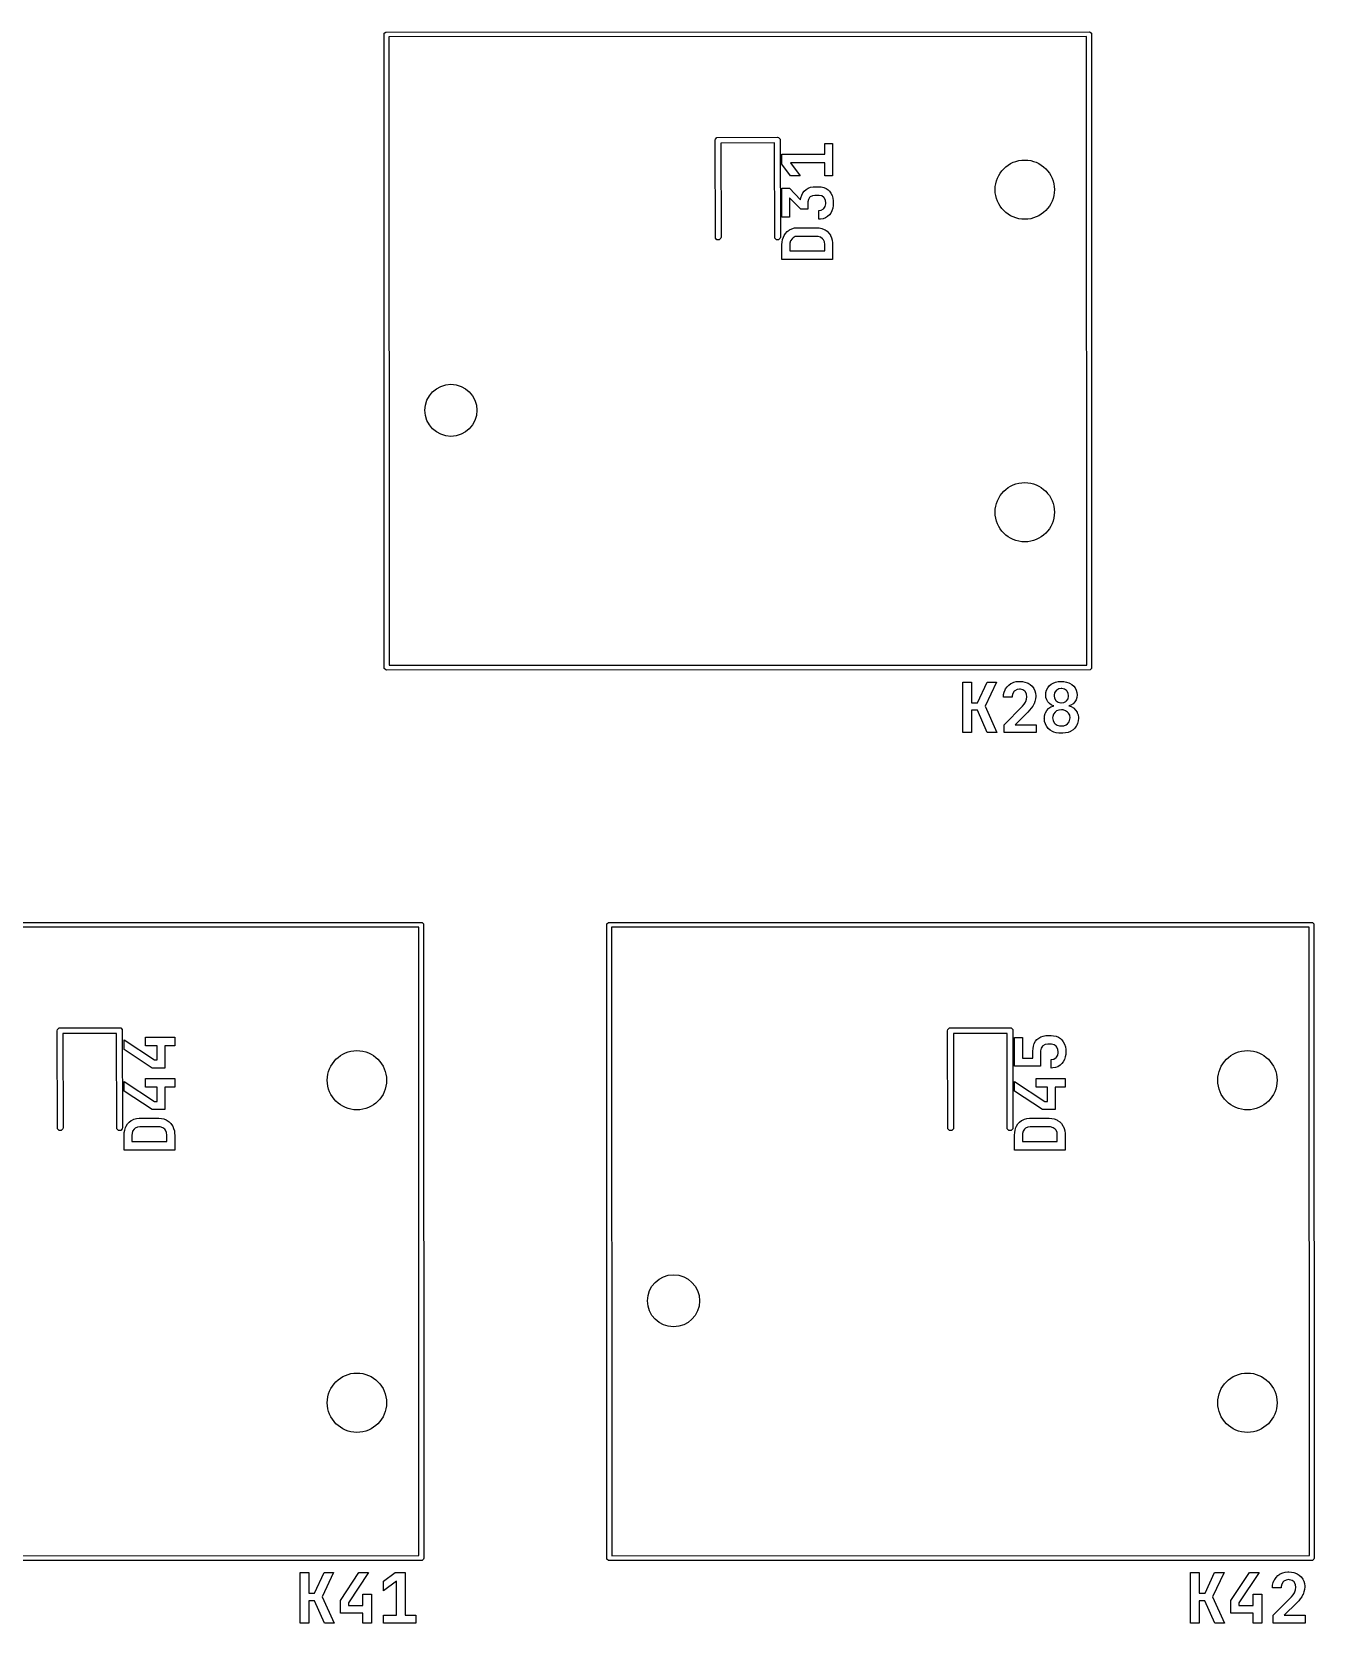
# Model space of a CAD drawing. Extents: x 0.7 to 11, y -6.1 to -1.6.
# Drawn here: x 9.883 to 10.904, y -3.697 to -2.431 of the extents above; entities that cross this region are included whole.
import ezdxf

# ---------------------------------------------------------------- set-up
doc = ezdxf.new("R2010")
doc.units = 0
doc.header["$MEASUREMENT"] = 0
doc.layers.add('BLACK', color=7, linetype='CONTINUOUS')

msp = doc.modelspace()

# ---------------------------------------------------------------- linework, layer by layer
at = {"layer": 'BLACK', "linetype": 'CONTINUOUS'}
for p, q in [((10.1635, -2.4323), (10.1646, -2.4313)), ((10.1646, -2.4313), (10.7244, -2.4311)), ((10.7244, -2.4311), (10.7252, -2.4313)), ((10.7252, -2.4313), (10.7262, -2.4323)), ((10.1634, -2.4331), (10.1635, -2.4323)), ((10.1635, -2.9378), (10.1634, -2.4331)), ((10.7224, -2.4349), (10.1672, -2.435)), ((10.1672, -2.435), (10.1673, -2.9352)), ((10.7226, -2.935), (10.7224, -2.4349)), ((10.7262, -2.4323), (10.7264, -2.937)), ((10.4268, -2.5173), (10.427, -2.5164)), ((10.427, -2.5954), (10.4268, -2.5173)), ((10.427, -2.5164), (10.4282, -2.5151)), ((10.4282, -2.5151), (10.4764, -2.515)), ((10.474, -2.5195), (10.4313, -2.5197)), ((10.4313, -2.5197), (10.4315, -2.5945)), ((10.4742, -2.5954), (10.474, -2.5195)), ((10.4764, -2.515), (10.4773, -2.5151)), ((10.4773, -2.5151), (10.4786, -2.5164)), ((10.4786, -2.5164), (10.4787, -2.5945)), ((10.514, -2.5284), (10.514, -2.52)), ((10.514, -2.52), (10.5203, -2.52)), ((10.5203, -2.52), (10.5203, -2.5458)), ((10.48, -2.5365), (10.48, -2.5284)), ((10.48, -2.5284), (10.514, -2.5284)), ((10.4867, -2.5458), (10.48, -2.5365)), ((10.514, -2.5353), (10.4867, -2.5353)), ((10.4867, -2.5353), (10.4944, -2.5458)), ((10.514, -2.5458), (10.514, -2.5353)), ((10.48, -2.5787), (10.48, -2.5555)), ((10.48, -2.5555), (10.4859, -2.5555)), ((10.4859, -2.5555), (10.4948, -2.5648)), ((10.4944, -2.5458), (10.4867, -2.5458)), ((10.4967, -2.5592), (10.4977, -2.5578)), ((10.4977, -2.5578), (10.4992, -2.5565)), ((10.4992, -2.5565), (10.5009, -2.5555)), ((10.5009, -2.5555), (10.5028, -2.5548)), ((10.5028, -2.5548), (10.5049, -2.5544)), ((10.5049, -2.5544), (10.5062, -2.5544)), ((10.5062, -2.5544), (10.5093, -2.5544)), ((10.5093, -2.5544), (10.5112, -2.5545)), ((10.5112, -2.5545), (10.5132, -2.5549)), ((10.5132, -2.5549), (10.5151, -2.5557)), ((10.5203, -2.5458), (10.514, -2.5458)), ((10.5151, -2.5557), (10.5167, -2.5568)), ((10.5167, -2.5568), (10.5177, -2.5578)), ((10.5177, -2.5578), (10.5189, -2.5595)), ((10.495, -2.5723), (10.4861, -2.5631)), ((10.4861, -2.5631), (10.4861, -2.5787)), ((10.4948, -2.5648), (10.495, -2.5631)), ((10.495, -2.5631), (10.4957, -2.561)), ((10.4957, -2.561), (10.4967, -2.5592)), ((10.501, -2.5645), (10.5005, -2.5664)), ((10.5005, -2.5664), (10.5005, -2.5673)), ((10.5005, -2.5673), (10.5005, -2.5723)), ((10.502, -2.5629), (10.501, -2.5645)), ((10.5025, -2.5624), (10.502, -2.5629)), ((10.5042, -2.5615), (10.5025, -2.5624)), ((10.5062, -2.5613), (10.5042, -2.5615)), ((10.5093, -2.5613), (10.5062, -2.5613)), ((10.5097, -2.5613), (10.5093, -2.5613)), ((10.5117, -2.5617), (10.5097, -2.5613)), ((10.5133, -2.5629), (10.5117, -2.5617)), ((10.5138, -2.5635), (10.5133, -2.5629)), ((10.5133, -2.5717), (10.5143, -2.57)), ((10.5146, -2.5653), (10.5138, -2.5635)), ((10.5143, -2.57), (10.5148, -2.5681)), ((10.5148, -2.5673), (10.5146, -2.5653)), ((10.5148, -2.5681), (10.5148, -2.5673)), ((10.5189, -2.5595), (10.5198, -2.5614)), ((10.5198, -2.5614), (10.5205, -2.5635)), ((10.5207, -2.5694), (10.5204, -2.5714)), ((10.5205, -2.5635), (10.5207, -2.5655)), ((10.5207, -2.5655), (10.5208, -2.5673)), ((10.5208, -2.5673), (10.5207, -2.5694)), ((10.4861, -2.5787), (10.48, -2.5787)), ((10.5005, -2.5723), (10.495, -2.5723)), ((10.5093, -2.5733), (10.5113, -2.573)), ((10.5093, -2.5802), (10.5093, -2.5733)), ((10.5106, -2.5801), (10.5093, -2.5802)), ((10.5127, -2.5798), (10.5106, -2.5801)), ((10.5113, -2.573), (10.513, -2.5719)), ((10.5146, -2.5791), (10.5127, -2.5798)), ((10.513, -2.5719), (10.5133, -2.5717)), ((10.5162, -2.5781), (10.5146, -2.5791)), ((10.5177, -2.5767), (10.5162, -2.5781)), ((10.5188, -2.5753), (10.5177, -2.5767)), ((10.5197, -2.5735), (10.5188, -2.5753)), ((10.5204, -2.5714), (10.5197, -2.5735)), ((10.4282, -2.5967), (10.427, -2.5954)), ((10.4313, -2.5954), (10.43, -2.5967)), ((10.4315, -2.5945), (10.4313, -2.5954)), ((10.4755, -2.5967), (10.4742, -2.5954)), ((10.4786, -2.5954), (10.4773, -2.5967)), ((10.4787, -2.5945), (10.4786, -2.5954)), ((10.4805, -2.5964), (10.4811, -2.5945)), ((10.4811, -2.5945), (10.4816, -2.5933)), ((10.4816, -2.5933), (10.4827, -2.5916)), ((10.4827, -2.5916), (10.484, -2.5901)), ((10.484, -2.5901), (10.4856, -2.5889)), ((10.4856, -2.5889), (10.486, -2.5887)), ((10.486, -2.5887), (10.4878, -2.5878)), ((10.488, -2.5957), (10.4868, -2.5973)), ((10.4878, -2.5878), (10.4899, -2.5872)), ((10.4888, -2.595), (10.488, -2.5957)), ((10.4906, -2.5941), (10.4888, -2.595)), ((10.4899, -2.5872), (10.4919, -2.587)), ((10.4926, -2.5939), (10.4906, -2.5941)), ((10.4919, -2.587), (10.4926, -2.587)), ((10.4926, -2.587), (10.5077, -2.587)), ((10.5077, -2.5939), (10.4926, -2.5939)), ((10.5077, -2.587), (10.5097, -2.5871)), ((10.5087, -2.5939), (10.5077, -2.5939)), ((10.5107, -2.5945), (10.5087, -2.5939)), ((10.5097, -2.5871), (10.5116, -2.5875)), ((10.5123, -2.5957), (10.5107, -2.5945)), ((10.5116, -2.5875), (10.5136, -2.5883)), ((10.513, -2.5965), (10.5123, -2.5957)), ((10.5136, -2.5883), (10.5143, -2.5887)), ((10.5143, -2.5887), (10.516, -2.5898)), ((10.516, -2.5898), (10.5174, -2.5913)), ((10.5174, -2.5913), (10.5185, -2.5929)), ((10.5185, -2.5929), (10.5187, -2.5933)), ((10.5187, -2.5933), (10.5195, -2.5951)), ((10.5195, -2.5951), (10.52, -2.597)), ((10.43, -2.5967), (10.4282, -2.5967)), ((10.4773, -2.5967), (10.4755, -2.5967)), ((10.48, -2.6004), (10.4801, -2.5984)), ((10.48, -2.6124), (10.48, -2.6004)), ((10.4801, -2.5984), (10.4805, -2.5964)), ((10.4863, -2.5992), (10.4862, -2.6004)), ((10.4862, -2.6004), (10.4862, -2.6055)), ((10.4862, -2.6055), (10.5141, -2.6055)), ((10.4868, -2.5973), (10.4863, -2.5992)), ((10.5138, -2.5983), (10.513, -2.5965)), ((10.5141, -2.6004), (10.5138, -2.5983)), ((10.5141, -2.6055), (10.5141, -2.6004)), ((10.52, -2.597), (10.5202, -2.5991)), ((10.5202, -2.5991), (10.5203, -2.6004)), ((10.5203, -2.6004), (10.5203, -2.6124)), ((10.5203, -2.6124), (10.48, -2.6124)), ((10.1646, -2.9388), (10.1635, -2.9378)), ((10.1673, -2.9352), (10.7226, -2.935)), ((10.7262, -2.9378), (10.7252, -2.9388)), ((10.7264, -2.937), (10.7262, -2.9378)), ((10.1654, -2.939), (10.1646, -2.9388)), ((10.7252, -2.9388), (10.1654, -2.939)), ((10.6239, -2.9888), (10.6239, -2.9485)), ((10.6239, -2.9485), (10.6308, -2.9485)), ((10.6308, -2.9485), (10.6308, -2.965)), ((10.6356, -2.965), (10.6432, -2.9485)), ((10.6507, -2.9485), (10.6416, -2.9677)), ((10.6432, -2.9485), (10.6507, -2.9485)), ((10.6605, -2.9509), (10.6621, -2.9498)), ((10.6621, -2.9498), (10.6625, -2.9496)), ((10.6625, -2.9496), (10.6644, -2.9487)), ((10.6644, -2.9487), (10.6663, -2.9482)), ((10.6663, -2.9482), (10.6683, -2.948)), ((10.6683, -2.948), (10.6693, -2.948)), ((10.6693, -2.948), (10.6713, -2.9481)), ((10.6713, -2.9481), (10.6733, -2.9485)), ((10.6733, -2.9485), (10.6752, -2.9491)), ((10.6752, -2.9491), (10.6759, -2.9495)), ((10.6759, -2.9495), (10.6776, -2.9505)), ((10.6776, -2.9505), (10.6791, -2.9519)), ((10.6927, -2.9516), (10.6942, -2.9503)), ((10.6942, -2.9503), (10.6959, -2.9494)), ((10.6959, -2.9494), (10.6977, -2.9486)), ((10.6977, -2.9486), (10.6997, -2.9482)), ((10.6997, -2.9482), (10.7017, -2.948)), ((10.7017, -2.948), (10.7024, -2.948)), ((10.7024, -2.948), (10.7044, -2.9481)), ((10.7044, -2.9481), (10.7064, -2.9485)), ((10.7064, -2.9485), (10.7083, -2.9491)), ((10.7083, -2.9491), (10.7089, -2.9494)), ((10.7089, -2.9494), (10.7107, -2.9504)), ((10.7107, -2.9504), (10.7122, -2.9517)), ((10.6562, -2.9605), (10.6564, -2.9584)), ((10.6631, -2.9605), (10.6562, -2.9605)), ((10.6564, -2.9584), (10.6568, -2.9566)), ((10.6568, -2.9566), (10.6575, -2.9546)), ((10.6575, -2.9546), (10.6579, -2.9539)), ((10.6579, -2.9539), (10.6591, -2.9523)), ((10.6591, -2.9523), (10.6605, -2.9509)), ((10.6632, -2.9596), (10.6631, -2.9605)), ((10.6636, -2.9576), (10.6632, -2.9596)), ((10.6648, -2.9559), (10.6636, -2.9576)), ((10.6653, -2.9554), (10.6648, -2.9559)), ((10.6671, -2.9545), (10.6653, -2.9554)), ((10.6691, -2.9542), (10.6671, -2.9545)), ((10.6697, -2.9542), (10.6691, -2.9542)), ((10.6717, -2.9547), (10.6697, -2.9542)), ((10.6733, -2.9559), (10.6717, -2.9547)), ((10.6738, -2.9564), (10.6733, -2.9559)), ((10.6746, -2.9582), (10.6738, -2.9564)), ((10.674, -2.964), (10.6747, -2.9621)), ((10.6749, -2.9602), (10.6746, -2.9582)), ((10.6747, -2.9621), (10.6749, -2.9602)), ((10.6791, -2.9519), (10.6803, -2.9536)), ((10.6803, -2.9536), (10.6812, -2.9554)), ((10.6812, -2.9554), (10.6817, -2.9573)), ((10.6818, -2.962), (10.6813, -2.9639)), ((10.6817, -2.9573), (10.6819, -2.9595)), ((10.6819, -2.9599), (10.6818, -2.962)), ((10.6819, -2.9595), (10.6819, -2.9599)), ((10.6899, -2.9588), (10.69, -2.9569)), ((10.6899, -2.9594), (10.6899, -2.9588)), ((10.6901, -2.9607), (10.6899, -2.9594)), ((10.69, -2.9569), (10.6906, -2.9549)), ((10.6907, -2.9627), (10.6901, -2.9607)), ((10.6906, -2.9549), (10.6915, -2.9532)), ((10.6917, -2.9644), (10.6907, -2.9627)), ((10.6915, -2.9532), (10.6927, -2.9516)), ((10.697, -2.957), (10.6966, -2.9589)), ((10.6966, -2.9589), (10.6966, -2.9594)), ((10.6966, -2.9594), (10.6969, -2.9614)), ((10.6969, -2.9614), (10.6979, -2.9632)), ((10.6982, -2.9553), (10.697, -2.957)), ((10.6979, -2.9632), (10.6982, -2.9635)), ((10.6986, -2.9549), (10.6982, -2.9553)), ((10.7004, -2.954), (10.6986, -2.9549)), ((10.7023, -2.9537), (10.7004, -2.954)), ((10.7028, -2.9537), (10.7023, -2.9537)), ((10.7048, -2.9542), (10.7028, -2.9537)), ((10.7065, -2.9553), (10.7048, -2.9542)), ((10.7068, -2.9556), (10.7065, -2.9553)), ((10.7065, -2.9635), (10.7077, -2.9618)), ((10.7078, -2.9573), (10.7068, -2.9556)), ((10.7077, -2.9618), (10.7081, -2.9598)), ((10.7081, -2.9594), (10.7078, -2.9573)), ((10.7081, -2.9598), (10.7081, -2.9594)), ((10.7122, -2.9517), (10.7133, -2.9532)), ((10.7141, -2.9627), (10.713, -2.9644)), ((10.7133, -2.9532), (10.7142, -2.9549)), ((10.7147, -2.9607), (10.7141, -2.9627)), ((10.7142, -2.9549), (10.7147, -2.9569)), ((10.7147, -2.9569), (10.7149, -2.9588)), ((10.7149, -2.9588), (10.7147, -2.9607)), ((10.6308, -2.965), (10.6356, -2.965)), ((10.6355, -2.971), (10.6308, -2.971)), ((10.6308, -2.971), (10.6308, -2.9888)), ((10.6434, -2.9888), (10.6355, -2.971)), ((10.6416, -2.9677), (10.6511, -2.9888)), ((10.6568, -2.9826), (10.6713, -2.9677)), ((10.6756, -2.9725), (10.6655, -2.9825)), ((10.6713, -2.9677), (10.6727, -2.9662)), ((10.6727, -2.9662), (10.6737, -2.9645)), ((10.6737, -2.9645), (10.674, -2.964)), ((10.677, -2.971), (10.6756, -2.9725)), ((10.6784, -2.9694), (10.677, -2.971)), ((10.6795, -2.9678), (10.6784, -2.9694)), ((10.6805, -2.966), (10.6795, -2.9678)), ((10.6806, -2.9659), (10.6805, -2.966)), ((10.6813, -2.9639), (10.6806, -2.9659)), ((10.6888, -2.9771), (10.6889, -2.9755)), ((10.6889, -2.9755), (10.6894, -2.9735)), ((10.6894, -2.9735), (10.6897, -2.9729)), ((10.6897, -2.9729), (10.6907, -2.9712)), ((10.6907, -2.9712), (10.6921, -2.9697)), ((10.6928, -2.9656), (10.6917, -2.9644)), ((10.6921, -2.9697), (10.6924, -2.9694)), ((10.6924, -2.9694), (10.694, -2.9683)), ((10.6945, -2.9668), (10.6928, -2.9656)), ((10.694, -2.9683), (10.6959, -2.9676)), ((10.6964, -2.9674), (10.6945, -2.9668)), ((10.6955, -2.9759), (10.6954, -2.9771)), ((10.6961, -2.974), (10.6955, -2.9759)), ((10.6959, -2.9676), (10.6964, -2.9675)), ((10.6974, -2.9724), (10.6961, -2.974)), ((10.6964, -2.9675), (10.6964, -2.9674)), ((10.6985, -2.9715), (10.6974, -2.9724)), ((10.6982, -2.9635), (10.6999, -2.9646)), ((10.7004, -2.9708), (10.6985, -2.9715)), ((10.6999, -2.9646), (10.7019, -2.965)), ((10.7024, -2.9706), (10.7004, -2.9708)), ((10.7019, -2.965), (10.7023, -2.965)), ((10.7023, -2.965), (10.7043, -2.9648)), ((10.7038, -2.9707), (10.7024, -2.9706)), ((10.7057, -2.9713), (10.7038, -2.9707)), ((10.7043, -2.9648), (10.706, -2.9639)), ((10.7073, -2.9724), (10.7057, -2.9713)), ((10.706, -2.9639), (10.7065, -2.9635)), ((10.7081, -2.9732), (10.7073, -2.9724)), ((10.709, -2.975), (10.7081, -2.9732)), ((10.7098, -2.9669), (10.7083, -2.9674)), ((10.7083, -2.9674), (10.7083, -2.9675)), ((10.7083, -2.9675), (10.7102, -2.9681)), ((10.7093, -2.9771), (10.709, -2.975)), ((10.7116, -2.9658), (10.7098, -2.9669)), ((10.7102, -2.9681), (10.7119, -2.9691)), ((10.713, -2.9644), (10.7116, -2.9658)), ((10.7119, -2.9691), (10.7123, -2.9694)), ((10.7123, -2.9694), (10.7137, -2.9709)), ((10.7137, -2.9709), (10.7148, -2.9725)), ((10.7148, -2.9725), (10.715, -2.9729)), ((10.715, -2.9729), (10.7156, -2.9747)), ((10.7156, -2.9747), (10.7159, -2.9768)), ((10.6568, -2.9888), (10.6568, -2.9826)), ((10.6655, -2.9825), (10.6824, -2.9825)), ((10.6824, -2.9825), (10.6824, -2.9888)), ((10.6887, -2.9774), (10.6888, -2.9771)), ((10.6888, -2.9778), (10.6887, -2.9774)), ((10.689, -2.9799), (10.6888, -2.9778)), ((10.6896, -2.9818), (10.689, -2.9799)), ((10.6905, -2.9836), (10.6896, -2.9818)), ((10.6907, -2.9839), (10.6905, -2.9836)), ((10.6919, -2.9855), (10.6907, -2.9839)), ((10.6935, -2.9868), (10.6919, -2.9855)), ((10.6953, -2.9878), (10.6935, -2.9868)), ((10.6964, -2.9883), (10.6953, -2.9878)), ((10.6954, -2.9771), (10.6957, -2.9791)), ((10.6957, -2.9791), (10.6966, -2.9809)), ((10.6983, -2.9889), (10.6964, -2.9883)), ((10.6966, -2.9809), (10.6974, -2.9817)), ((10.6974, -2.9817), (10.699, -2.9828)), ((10.699, -2.9828), (10.7009, -2.9834)), ((10.7009, -2.9834), (10.7024, -2.9835)), ((10.7024, -2.9835), (10.7043, -2.9833)), ((10.7043, -2.9833), (10.7062, -2.9826)), ((10.7077, -2.9886), (10.7057, -2.989)), ((10.7062, -2.9826), (10.7073, -2.9817)), ((10.7073, -2.9817), (10.7086, -2.9801)), ((10.7095, -2.9878), (10.7077, -2.9886)), ((10.7086, -2.9801), (10.7092, -2.9781)), ((10.7092, -2.9781), (10.7093, -2.9771)), ((10.7098, -2.9876), (10.7095, -2.9878)), ((10.7116, -2.9865), (10.7098, -2.9876)), ((10.713, -2.9852), (10.7116, -2.9865)), ((10.7142, -2.9836), (10.713, -2.9852)), ((10.7144, -2.9833), (10.7142, -2.9836)), ((10.7153, -2.9815), (10.7144, -2.9833)), ((10.7158, -2.9795), (10.7153, -2.9815)), ((10.716, -2.9774), (10.7158, -2.9795)), ((10.7159, -2.9768), (10.716, -2.9774)), ((10.6308, -2.9888), (10.6239, -2.9888)), ((10.6511, -2.9888), (10.6434, -2.9888)), ((10.6824, -2.9888), (10.6568, -2.9888)), ((10.7004, -2.9892), (10.6983, -2.9889)), ((10.7023, -2.9893), (10.7004, -2.9892)), ((10.7036, -2.9893), (10.7023, -2.9893)), ((10.7057, -2.989), (10.7036, -2.9893)), ((9.6331, -3.1399), (10.1929, -3.1398)), ((10.1929, -3.1398), (10.1937, -3.1399)), ((10.1937, -3.1399), (10.1947, -3.141)), ((10.3407, -3.141), (10.3418, -3.1399)), ((10.3418, -3.1399), (10.9016, -3.1398)), ((10.9016, -3.1398), (10.9023, -3.1399)), ((10.9023, -3.1399), (10.9034, -3.141)), ((10.1909, -3.1436), (9.6357, -3.1437)), ((10.1911, -3.6437), (10.1909, -3.1436)), ((10.1947, -3.141), (10.1949, -3.6457)), ((10.3406, -3.1417), (10.3407, -3.141)), ((10.3407, -3.6464), (10.3406, -3.1417)), ((10.8996, -3.1436), (10.3443, -3.1437)), ((10.3443, -3.1437), (10.3445, -3.6438)), ((10.8998, -3.6437), (10.8996, -3.1436)), ((10.9034, -3.141), (10.9035, -3.6457)), ((9.9031, -3.226), (9.9033, -3.2251)), ((9.9033, -3.3041), (9.9031, -3.226)), ((9.9033, -3.2251), (9.9046, -3.2238)), ((9.9046, -3.2238), (9.9528, -3.2236)), ((9.9504, -3.2282), (9.9077, -3.2283)), ((9.9077, -3.2283), (9.9079, -3.3031)), ((9.9506, -3.3041), (9.9504, -3.2282)), ((9.9528, -3.2236), (9.9537, -3.2238)), ((9.9537, -3.2238), (9.9549, -3.2251)), ((9.9549, -3.2251), (9.9551, -3.3031)), ((10.6118, -3.226), (10.612, -3.2251)), ((10.612, -3.3041), (10.6118, -3.226)), ((10.612, -3.2251), (10.6133, -3.2238)), ((10.6133, -3.2238), (10.6614, -3.2236)), ((10.6591, -3.2282), (10.6164, -3.2283)), ((10.6164, -3.2283), (10.6165, -3.3031)), ((10.6592, -3.3041), (10.6591, -3.2282)), ((10.6614, -3.2236), (10.6623, -3.2238)), ((10.6623, -3.2238), (10.6636, -3.2251)), ((10.6636, -3.2251), (10.6638, -3.3031)), ((9.9564, -3.2409), (9.9564, -3.2333)), ((9.9564, -3.2333), (9.9805, -3.2492)), ((9.9787, -3.2558), (9.9564, -3.2409)), ((9.9735, -3.238), (9.9735, -3.2311)), ((9.9735, -3.2311), (9.9967, -3.2311)), ((9.9826, -3.238), (9.9735, -3.238)), ((9.9826, -3.2492), (9.9826, -3.238)), ((9.9967, -3.238), (9.9887, -3.238)), ((9.9887, -3.238), (9.9887, -3.2558)), ((9.9967, -3.2311), (9.9967, -3.238)), ((10.6651, -3.2543), (10.6651, -3.2313)), ((10.6651, -3.2313), (10.6713, -3.2313)), ((10.6713, -3.2313), (10.6713, -3.2478)), ((10.6797, -3.2423), (10.6798, -3.2402)), ((10.6798, -3.2402), (10.6801, -3.2382)), ((10.6801, -3.2382), (10.6808, -3.2362)), ((10.6808, -3.2362), (10.6817, -3.2344)), ((10.6817, -3.2344), (10.6828, -3.2331)), ((10.6828, -3.2331), (10.6843, -3.2319)), ((10.6843, -3.2319), (10.686, -3.2309)), ((10.6862, -3.24), (10.6858, -3.2419)), ((10.686, -3.2309), (10.6879, -3.2303)), ((10.6873, -3.2383), (10.6862, -3.24)), ((10.6877, -3.2379), (10.6873, -3.2383)), ((10.6895, -3.237), (10.6877, -3.2379)), ((10.6879, -3.2303), (10.6901, -3.2299)), ((10.6915, -3.2368), (10.6895, -3.237)), ((10.6901, -3.2299), (10.6915, -3.2299)), ((10.6915, -3.2299), (10.6941, -3.2299)), ((10.6941, -3.2368), (10.6915, -3.2368)), ((10.6941, -3.2299), (10.6961, -3.23)), ((10.6946, -3.2368), (10.6941, -3.2368)), ((10.6966, -3.2372), (10.6946, -3.2368)), ((10.6961, -3.23), (10.6982, -3.2304)), ((10.6983, -3.2383), (10.6966, -3.2372)), ((10.6982, -3.2304), (10.7, -3.2312)), ((10.6988, -3.239), (10.6983, -3.2383)), ((10.6996, -3.2408), (10.6988, -3.239)), ((10.6998, -3.2427), (10.6996, -3.2408)), ((10.7, -3.2312), (10.7017, -3.2323)), ((10.7017, -3.2323), (10.7027, -3.2333)), ((10.7027, -3.2333), (10.7039, -3.2349)), ((10.7039, -3.2349), (10.7049, -3.2368)), ((10.7049, -3.2368), (10.7055, -3.2389)), ((10.7055, -3.2389), (10.7058, -3.2409)), ((10.7058, -3.2409), (10.7059, -3.2427)), ((9.9805, -3.2492), (9.9826, -3.2492)), ((10.6858, -3.2543), (10.6651, -3.2543)), ((10.6713, -3.2478), (10.6797, -3.2477)), ((10.6797, -3.2477), (10.6797, -3.2423)), ((10.6858, -3.2419), (10.6858, -3.2426)), ((10.6858, -3.2426), (10.6858, -3.2543)), ((10.6943, -3.2488), (10.6963, -3.2485)), ((10.6943, -3.2557), (10.6943, -3.2488)), ((10.6963, -3.2485), (10.6981, -3.2474)), ((10.6981, -3.2474), (10.6984, -3.2471)), ((10.6984, -3.2471), (10.6994, -3.2455)), ((10.6994, -3.2455), (10.6998, -3.2435)), ((10.7013, -3.2535), (10.6996, -3.2546)), ((10.6998, -3.2435), (10.6998, -3.2427)), ((10.7028, -3.2522), (10.7013, -3.2535)), ((10.7038, -3.2508), (10.7028, -3.2522)), ((10.7048, -3.2489), (10.7038, -3.2508)), ((10.7054, -3.2468), (10.7048, -3.2489)), ((10.7058, -3.2449), (10.7054, -3.2468)), ((10.7059, -3.2427), (10.7058, -3.2449)), ((9.9564, -3.274), (9.9564, -3.2663)), ((9.9564, -3.2663), (9.9805, -3.2823)), ((9.9735, -3.271), (9.9735, -3.2641)), ((9.9735, -3.2641), (9.9967, -3.2641)), ((9.9887, -3.2558), (9.9787, -3.2558)), ((9.9967, -3.2641), (9.9967, -3.271)), ((10.6651, -3.274), (10.6651, -3.2663)), ((10.6651, -3.2663), (10.6892, -3.2823)), ((10.6822, -3.271), (10.6822, -3.2641)), ((10.6822, -3.2641), (10.7053, -3.2641)), ((10.6956, -3.2556), (10.6943, -3.2557)), ((10.6977, -3.2553), (10.6956, -3.2556)), ((10.6996, -3.2546), (10.6977, -3.2553)), ((10.7053, -3.2641), (10.7053, -3.271)), ((9.9787, -3.2888), (9.9564, -3.274)), ((9.9826, -3.271), (9.9735, -3.271)), ((9.9826, -3.2823), (9.9826, -3.271)), ((9.9967, -3.271), (9.9887, -3.271)), ((9.9887, -3.271), (9.9887, -3.2888)), ((10.6874, -3.2888), (10.6651, -3.274)), ((10.6913, -3.271), (10.6822, -3.271)), ((10.6913, -3.2823), (10.6913, -3.271)), ((10.7053, -3.271), (10.6973, -3.271)), ((10.6973, -3.271), (10.6973, -3.2888)), ((9.9887, -3.2888), (9.9787, -3.2888)), ((9.9805, -3.2823), (9.9826, -3.2823)), ((10.6973, -3.2888), (10.6874, -3.2888)), ((10.6892, -3.2823), (10.6913, -3.2823)), ((9.9046, -3.3053), (9.9033, -3.3041)), ((9.9077, -3.3041), (9.9064, -3.3053)), ((9.9079, -3.3031), (9.9077, -3.3041)), ((9.9519, -3.3053), (9.9506, -3.3041)), ((9.9549, -3.3041), (9.9537, -3.3053)), ((9.9551, -3.3031), (9.9549, -3.3041)), ((9.9565, -3.3071), (9.9569, -3.305)), ((9.9569, -3.305), (9.9574, -3.3031)), ((9.9574, -3.3031), (9.958, -3.302)), ((9.958, -3.302), (9.9591, -3.3002)), ((9.9591, -3.3002), (9.9604, -3.2987)), ((9.9604, -3.2987), (9.962, -3.2975)), ((9.962, -3.2975), (9.9623, -3.2973)), ((9.9623, -3.2973), (9.9642, -3.2964)), ((9.9643, -3.3043), (9.9632, -3.306)), ((9.9642, -3.2964), (9.9662, -3.2959)), ((9.9651, -3.3036), (9.9643, -3.3043)), ((9.967, -3.3028), (9.9651, -3.3036)), ((9.9662, -3.2959), (9.9683, -3.2957)), ((9.969, -3.3025), (9.967, -3.3028)), ((9.9683, -3.2957), (9.969, -3.2956)), ((9.969, -3.2956), (9.984, -3.2956)), ((9.984, -3.3025), (9.969, -3.3025)), ((9.984, -3.2956), (9.9861, -3.2958)), ((9.9851, -3.3026), (9.984, -3.3025)), ((9.9871, -3.3032), (9.9851, -3.3026)), ((9.9861, -3.2958), (9.988, -3.2962)), ((9.9887, -3.3043), (9.9871, -3.3032)), ((9.988, -3.2962), (9.99, -3.2969)), ((9.9894, -3.3051), (9.9887, -3.3043)), ((9.99, -3.2969), (9.9907, -3.2973)), ((9.9907, -3.2973), (9.9923, -3.2985)), ((9.9923, -3.2985), (9.9937, -3.2999)), ((9.9937, -3.2999), (9.9949, -3.3016)), ((9.9949, -3.3016), (9.9951, -3.302)), ((9.9951, -3.302), (9.9958, -3.3037)), ((9.9958, -3.3037), (9.9964, -3.3057)), ((10.6133, -3.3053), (10.612, -3.3041)), ((10.6164, -3.3041), (10.6151, -3.3053)), ((10.6165, -3.3031), (10.6164, -3.3041)), ((10.6605, -3.3053), (10.6592, -3.3041)), ((10.6636, -3.3041), (10.6623, -3.3053)), ((10.6638, -3.3031), (10.6636, -3.3041)), ((10.6652, -3.3071), (10.6655, -3.305)), ((10.6655, -3.305), (10.6661, -3.3031)), ((10.6661, -3.3031), (10.6666, -3.302)), ((10.6666, -3.302), (10.6677, -3.3002)), ((10.6677, -3.3002), (10.6691, -3.2987)), ((10.6691, -3.2987), (10.6707, -3.2975)), ((10.6707, -3.2975), (10.671, -3.2973)), ((10.671, -3.2973), (10.6729, -3.2964)), ((10.673, -3.3043), (10.6719, -3.306)), ((10.6729, -3.2964), (10.6749, -3.2959)), ((10.6738, -3.3036), (10.673, -3.3043)), ((10.6756, -3.3028), (10.6738, -3.3036)), ((10.6749, -3.2959), (10.6769, -3.2957)), ((10.6776, -3.3025), (10.6756, -3.3028)), ((10.6769, -3.2957), (10.6776, -3.2956)), ((10.6776, -3.2956), (10.6927, -3.2956)), ((10.6927, -3.3025), (10.6776, -3.3025)), ((10.6927, -3.2956), (10.6948, -3.2958)), ((10.6938, -3.3026), (10.6927, -3.3025)), ((10.6958, -3.3032), (10.6938, -3.3026)), ((10.6948, -3.2958), (10.6967, -3.2962)), ((10.6974, -3.3043), (10.6958, -3.3032)), ((10.6967, -3.2962), (10.6986, -3.2969)), ((10.6981, -3.3051), (10.6974, -3.3043)), ((10.6986, -3.2969), (10.6993, -3.2973)), ((10.6993, -3.2973), (10.701, -3.2985)), ((10.701, -3.2985), (10.7024, -3.2999)), ((10.7024, -3.2999), (10.7035, -3.3016)), ((10.7035, -3.3016), (10.7037, -3.302)), ((10.7037, -3.302), (10.7045, -3.3037)), ((10.7045, -3.3037), (10.705, -3.3057)), ((9.9064, -3.3053), (9.9046, -3.3053)), ((9.9537, -3.3053), (9.9519, -3.3053)), ((9.9564, -3.3091), (9.9565, -3.3071)), ((9.9564, -3.321), (9.9564, -3.3091)), ((9.9627, -3.3078), (9.9626, -3.3091)), ((9.9626, -3.3091), (9.9626, -3.3141)), ((9.9626, -3.3141), (9.9905, -3.3141)), ((9.9632, -3.306), (9.9627, -3.3078)), ((9.9902, -3.307), (9.9894, -3.3051)), ((9.9905, -3.3091), (9.9902, -3.307)), ((9.9905, -3.3141), (9.9905, -3.3091)), ((9.9964, -3.3057), (9.9966, -3.3078)), ((9.9966, -3.3078), (9.9967, -3.3091)), ((9.9967, -3.3091), (9.9967, -3.321)), ((10.6151, -3.3053), (10.6133, -3.3053)), ((10.6623, -3.3053), (10.6605, -3.3053)), ((10.6651, -3.3091), (10.6652, -3.3071)), ((10.6651, -3.321), (10.6651, -3.3091)), ((10.6719, -3.306), (10.6713, -3.3078)), ((10.6713, -3.3078), (10.6713, -3.3091)), ((10.6713, -3.3091), (10.6713, -3.3141)), ((10.6713, -3.3141), (10.6991, -3.3141)), ((10.6989, -3.307), (10.6981, -3.3051)), ((10.6991, -3.3091), (10.6989, -3.307)), ((10.6991, -3.3141), (10.6991, -3.3091)), ((10.705, -3.3057), (10.7053, -3.3078)), ((10.7053, -3.3078), (10.7053, -3.3091)), ((10.7053, -3.3091), (10.7053, -3.321)), ((9.9967, -3.321), (9.9564, -3.321)), ((10.7053, -3.321), (10.6651, -3.321)), ((9.6358, -3.6438), (10.1911, -3.6437)), ((10.1947, -3.6464), (10.1937, -3.6475)), ((10.1949, -3.6457), (10.1947, -3.6464)), ((10.3418, -3.6475), (10.3407, -3.6464)), ((10.3445, -3.6438), (10.8998, -3.6437)), ((10.9034, -3.6464), (10.9023, -3.6475)), ((10.9035, -3.6457), (10.9034, -3.6464)), ((10.1937, -3.6475), (9.6339, -3.6476)), ((10.0964, -3.6974), (10.0964, -3.6572)), ((10.0964, -3.6572), (10.1033, -3.6572)), ((10.1033, -3.6572), (10.1033, -3.6736)), ((10.108, -3.6736), (10.1156, -3.6572)), ((10.1231, -3.6572), (10.1141, -3.6764)), ((10.1156, -3.6572), (10.1231, -3.6572)), ((10.1285, -3.6795), (10.1433, -3.6572)), ((10.151, -3.6572), (10.1351, -3.6813)), ((10.1433, -3.6572), (10.151, -3.6572)), ((10.1628, -3.6639), (10.1721, -3.6572)), ((10.1721, -3.6572), (10.1802, -3.6572)), ((10.1802, -3.6572), (10.1802, -3.6912)), ((10.3425, -3.6476), (10.3418, -3.6475)), ((10.9023, -3.6475), (10.3425, -3.6476)), ((10.805, -3.6974), (10.805, -3.6572)), ((10.805, -3.6572), (10.8119, -3.6572)), ((10.8119, -3.6572), (10.8119, -3.6736)), ((10.8167, -3.6736), (10.8243, -3.6572)), ((10.8318, -3.6572), (10.8227, -3.6764)), ((10.8243, -3.6572), (10.8318, -3.6572)), ((10.8372, -3.6795), (10.852, -3.6572)), ((10.8597, -3.6572), (10.8437, -3.6813)), ((10.852, -3.6572), (10.8597, -3.6572)), ((10.8732, -3.661), (10.8746, -3.6596)), ((10.8746, -3.6596), (10.8763, -3.6584)), ((10.8763, -3.6584), (10.8766, -3.6582)), ((10.8766, -3.6582), (10.8785, -3.6574)), ((10.8785, -3.6574), (10.8804, -3.6569)), ((10.8804, -3.6569), (10.8825, -3.6567)), ((10.8825, -3.6567), (10.8834, -3.6567)), ((10.8834, -3.6567), (10.8855, -3.6568)), ((10.8855, -3.6568), (10.8874, -3.6571)), ((10.8874, -3.6571), (10.8894, -3.6578)), ((10.8894, -3.6578), (10.8901, -3.6581)), ((10.8901, -3.6581), (10.8917, -3.6592)), ((10.8917, -3.6592), (10.8933, -3.6606)), ((10.1733, -3.6639), (10.1628, -3.6716)), ((10.1628, -3.6716), (10.1628, -3.6639)), ((10.1733, -3.6912), (10.1733, -3.6639)), ((10.8704, -3.6692), (10.8705, -3.6671)), ((10.8773, -3.6692), (10.8704, -3.6692)), ((10.8705, -3.6671), (10.8709, -3.6652)), ((10.8709, -3.6652), (10.8717, -3.6633)), ((10.8717, -3.6633), (10.8721, -3.6626)), ((10.8721, -3.6626), (10.8732, -3.661)), ((10.8778, -3.6663), (10.8773, -3.6683)), ((10.8773, -3.6683), (10.8773, -3.6692)), ((10.8789, -3.6646), (10.8778, -3.6663)), ((10.8794, -3.6641), (10.8789, -3.6646)), ((10.8812, -3.6631), (10.8794, -3.6641)), ((10.8832, -3.6628), (10.8812, -3.6631)), ((10.8839, -3.6629), (10.8832, -3.6628)), ((10.8859, -3.6634), (10.8839, -3.6629)), ((10.8875, -3.6645), (10.8859, -3.6634)), ((10.8879, -3.6651), (10.8875, -3.6645)), ((10.8888, -3.6669), (10.8879, -3.6651)), ((10.8882, -3.6726), (10.8888, -3.6708)), ((10.889, -3.6689), (10.8888, -3.6669)), ((10.8888, -3.6708), (10.889, -3.6689)), ((10.8933, -3.6606), (10.8945, -3.6623)), ((10.8945, -3.6623), (10.8953, -3.6641)), ((10.8953, -3.6641), (10.8959, -3.666)), ((10.8959, -3.6707), (10.8954, -3.6726)), ((10.8959, -3.666), (10.8961, -3.6681)), ((10.8961, -3.6686), (10.8959, -3.6707)), ((10.8961, -3.6681), (10.8961, -3.6686)), ((10.1033, -3.6736), (10.108, -3.6736)), ((10.108, -3.6796), (10.1033, -3.6796)), ((10.1033, -3.6796), (10.1033, -3.6974)), ((10.1159, -3.6974), (10.108, -3.6796)), ((10.1141, -3.6764), (10.1235, -3.6974)), ((10.1285, -3.6895), (10.1285, -3.6795)), ((10.1351, -3.6813), (10.1351, -3.6834)), ((10.1351, -3.6834), (10.1463, -3.6834)), ((10.1463, -3.6834), (10.1463, -3.6743)), ((10.1463, -3.6743), (10.1532, -3.6743)), ((10.1532, -3.6743), (10.1532, -3.6974)), ((10.8119, -3.6736), (10.8167, -3.6736)), ((10.8166, -3.6796), (10.8119, -3.6796)), ((10.8119, -3.6796), (10.8119, -3.6974)), ((10.8245, -3.6974), (10.8166, -3.6796)), ((10.8227, -3.6764), (10.8322, -3.6974)), ((10.8372, -3.6895), (10.8372, -3.6795)), ((10.8437, -3.6813), (10.8437, -3.6834)), ((10.8437, -3.6834), (10.855, -3.6834)), ((10.855, -3.6834), (10.855, -3.6743)), ((10.855, -3.6743), (10.8618, -3.6743)), ((10.8618, -3.6743), (10.8618, -3.6974)), ((10.871, -3.6912), (10.8855, -3.6764)), ((10.8898, -3.6812), (10.8797, -3.6912)), ((10.8855, -3.6764), (10.8868, -3.6749)), ((10.8868, -3.6749), (10.8879, -3.6732)), ((10.8879, -3.6732), (10.8882, -3.6726)), ((10.8912, -3.6797), (10.8898, -3.6812)), ((10.8925, -3.6781), (10.8912, -3.6797)), ((10.8936, -3.6765), (10.8925, -3.6781)), ((10.8946, -3.6747), (10.8936, -3.6765)), ((10.8947, -3.6745), (10.8946, -3.6747)), ((10.8954, -3.6726), (10.8947, -3.6745)), ((10.1033, -3.6974), (10.0964, -3.6974)), ((10.1235, -3.6974), (10.1159, -3.6974)), ((10.1463, -3.6895), (10.1285, -3.6895)), ((10.1463, -3.6974), (10.1463, -3.6895)), ((10.1532, -3.6974), (10.1463, -3.6974)), ((10.1629, -3.6974), (10.1629, -3.6912)), ((10.1629, -3.6912), (10.1733, -3.6912)), ((10.1887, -3.6974), (10.1629, -3.6974)), ((10.1802, -3.6912), (10.1887, -3.6912)), ((10.1887, -3.6912), (10.1887, -3.6974)), ((10.8119, -3.6974), (10.805, -3.6974)), ((10.8322, -3.6974), (10.8245, -3.6974)), ((10.855, -3.6895), (10.8372, -3.6895)), ((10.855, -3.6974), (10.855, -3.6895)), ((10.8618, -3.6974), (10.855, -3.6974)), ((10.871, -3.6974), (10.871, -3.6912)), ((10.8965, -3.6974), (10.871, -3.6974)), ((10.8797, -3.6912), (10.8965, -3.6912)), ((10.8965, -3.6912), (10.8965, -3.6974))]:
    msp.add_line(p, q, dxfattribs=at)
at = {"layer": 'BLACK'}
for centre, radius in [((10.6732, -2.5567), 0.0236), ((10.2165, -2.7323), 0.0207), ((10.6732, -2.8134), 0.0236), ((10.1417, -3.2654), 0.0236), ((10.8504, -3.2654), 0.0236), ((10.3937, -3.4409), 0.0207), ((10.1417, -3.522), 0.0236), ((10.8504, -3.522), 0.0236)]:
    msp.add_circle(centre, radius, dxfattribs=at)

doc.saveas('drawing.dxf')
